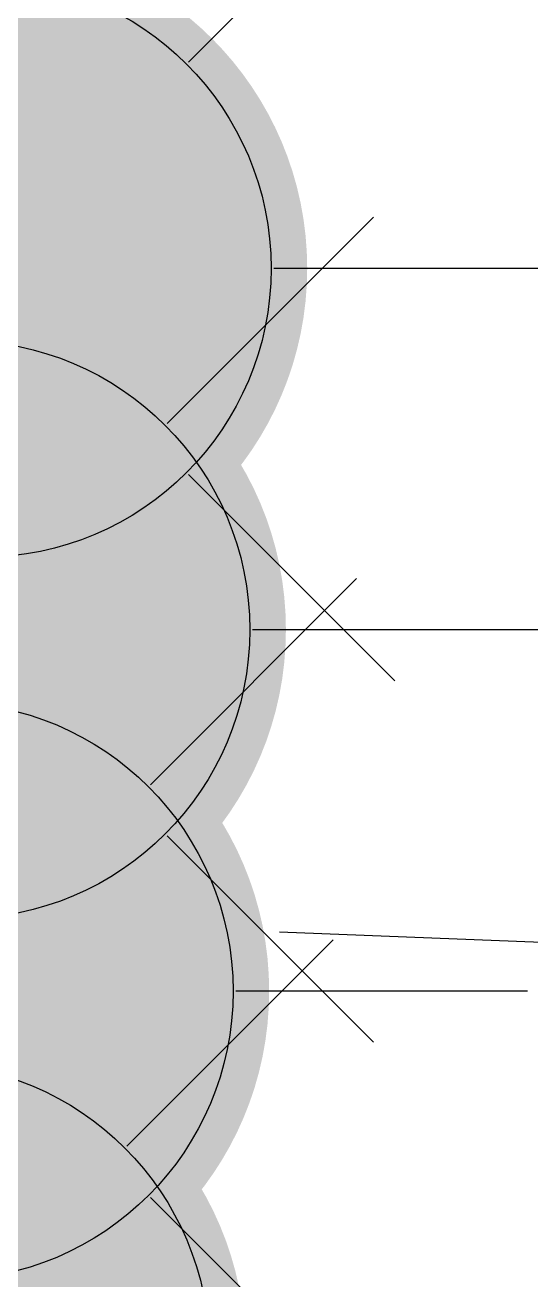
# Model space of a CAD drawing. Extents: x 403018 to 417191, y 6033193 to 6042673.
# Drawn here: x 411431.05 to 411445.07, y 6035848.34 to 6035883.09 of the extents above; entities that cross this region are included whole.
import ezdxf

# ---------------------------------------------------------------- set-up
doc = ezdxf.new("R2010")
doc.units = 0
doc.header["$LTSCALE"] = 5
doc.linetypes.add('foc-DRILLPATH', pattern=[14.75, 6, -1.75, 1.75, -1.75, 1.75, -1.75])
doc.layers.add('DRILL-T', color=8, linetype='Continuous')
doc.layers.add('P-PDRILLPATH', color=12, linetype='foc-DRILLPATH')

# ---------------------------------------------------------------- blocks, each defined once
blk = doc.blocks.new('GAS')
h = blk.add_hatch(color=255)
h.dxf.hatch_style = 1
edge = h.paths.add_edge_path()
edge.add_arc((0, 0), 0.9, 0, 360)
for p, q in [((0, 0.8078), (0, 1.6156)), ((-0.5712, 0.5712), (-1.1424, 1.1424)), ((0.5712, 0.5712), (1.1424, 1.1424)), ((-0.8078, 0), (-1.6156, 0)), ((1.6156, 0), (0.8078, 0)), ((-0.5712, -0.5712), (-1.1424, -1.1424)), ((1.1424, -1.1424), (0.5712, -0.5712)), ((0, -0.8078), (0, -1.6156))]:
    blk.add_line(p, q)
blk.add_circle((0, 0), 0.8)

msp = doc.modelspace()

# ---------------------------------------------------------------- linework, layer by layer
at = {"layer": 'P-PDRILLPATH'}
msp.add_line((410202.823, 6035906.981), (411716.685, 6035846.926), dxfattribs=at)

# ---------------------------------------------------------------- block references
at = {"layer": 'DRILL-T', "xscale": 9.999999999999975, "yscale": 9.999999999999975, "zscale": 9.999999999999975}
for p in [(411429.869, 6035876.349), (411429.279, 6035866.344), (411428.815, 6035856.334), (411428.162, 6035846.331)]:
    msp.add_blockref('GAS', p, dxfattribs=at)

doc.saveas('drawing.dxf')
